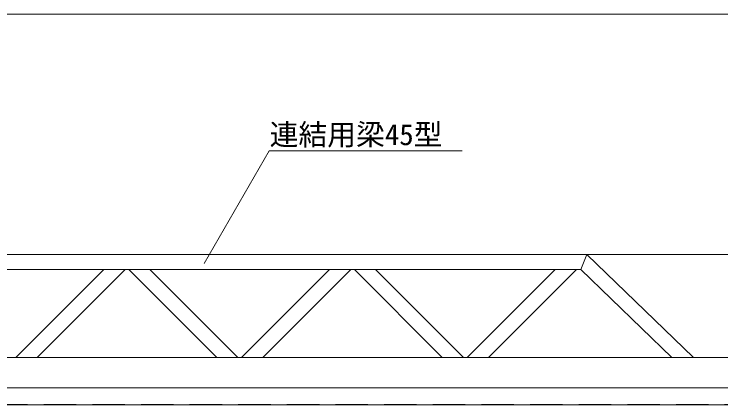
# Model space of a CAD drawing. Units: millimetres, scale not verified. Extents: x -10075 to 10075, y -16938 to 16938.
# Drawn here: x -1927 to 427, y -9432 to -8132 of the extents above; entities that cross this region are included whole.
import ezdxf
from ezdxf.enums import TextEntityAlignment as Align

# ---------------------------------------------------------------- set-up
doc = ezdxf.new("R2010")
doc.units = ezdxf.units.MM
doc.header["$LTSCALE"] = 90
doc.linetypes.add('DASHED1', pattern=[1.8, 1.2, -0.6])
for name, color, linetype, lineweight in [('0-C_寸法', 134, 'Continuous', 18), ('1-B_文字', 134, 'Continuous', 18), ('2-2_連結用梁45', 134, 'Continuous', 18)]:
    doc.layers.add(name, color=color, linetype=linetype, lineweight=lineweight)
doc.styles.add('ＭＳ ゴシック', font='')
doc.styles.get('ＭＳ ゴシック').set_extended_font_data('MS Gothic')

msp = doc.modelspace()

# ---------------------------------------------------------------- linework, layer by layer
at = {"layer": '0-C_寸法'}
for p, q in [((-8270.16, -8132.5), (1519.84, -8132.5)), ((-18.16, -8932.5), (2475.84, -8932.5))]:
    msp.add_line(p, q, dxfattribs=at)
at = {"layer": '1-B_文字'}
msp.add_line((-1076.8, -8587.5), (-434.25, -8587.5), dxfattribs=at)
msp.add_lwpolyline([(-1293.27, -8961.81), (-1077.16, -8587.5), (-1076.8, -8587.5)], dxfattribs=at)
at = {"layer": '2-2_連結用梁45'}
for p, q in [((-19.16, -8932.5), (-2919.16, -8932.5)), ((-19.16, -8932.5), (-39.37, -8982.5)), ((-19.16, -8932.5), (336.02, -9275.5)), ((-2869.16, -8982.5), (-39.37, -8982.5)), ((-1920.74, -9275.5), (-1627.74, -8982.5)), ((-1850.03, -9275.5), (-1557.03, -8982.5)), ((-1627.74, -8982.5), (-1557.03, -8982.5)), ((-1474.32, -8982.5), (-1545.03, -8982.5)), ((-1252.03, -9275.5), (-1545.03, -8982.5)), ((-1181.32, -9275.5), (-1474.32, -8982.5)), ((-1169.32, -9275.5), (-876.32, -8982.5)), ((-1098.61, -9275.5), (-805.61, -8982.5)), ((-876.32, -8982.5), (-805.61, -8982.5)), ((-722.9, -8982.5), (-793.61, -8982.5)), ((-500.61, -9275.5), (-793.61, -8982.5)), ((-429.89, -9275.5), (-722.9, -8982.5)), ((-417.9, -9275.5), (-124.89, -8982.5)), ((-347.18, -9275.5), (-54.19, -8982.5)), ((-124.89, -8982.5), (-54.19, -8982.5)), ((-39.37, -8982.5), (264.05, -9275.5)), ((1674.84, -9275.5), (-2904.86, -9275.5)), ((-1920.74, -9275.5), (-1850.03, -9275.5)), ((-1181.32, -9275.5), (-1252.03, -9275.5)), ((-1169.32, -9275.5), (-1098.61, -9275.5)), ((-429.89, -9275.5), (-500.61, -9275.5)), ((-417.9, -9275.5), (-347.18, -9275.5))]:
    msp.add_line(p, q, dxfattribs=at)
at = {"layer": '2-2_連結用梁45', "linetype": 'DASHED1'}
msp.add_line((1519.84, -9430.9), (-2925.16, -9430.9), dxfattribs=at)
at = {"layer": '2-2_連結用梁45'}
for points in [[(-2919.16, -9275.5), (-2919.16, -9375.5), (1274.84, -9375.5)], [(674.84, -9375.5), (-2925.16, -9375.5), (-2925.16, -9432.5), (674.84, -9432.5), (674.84, -9429.5)]]:
    msp.add_lwpolyline(points, dxfattribs=at)

# ---------------------------------------------------------------- texts
at = {"layer": '1-B_文字', "style": 'ＭＳ ゴシック'}
msp.add_text('連結用梁45型', height=70.38, dxfattribs=at).set_placement((-1075.81, -8589.47), align=Align.BOTTOM_LEFT)

doc.saveas('drawing.dxf')
